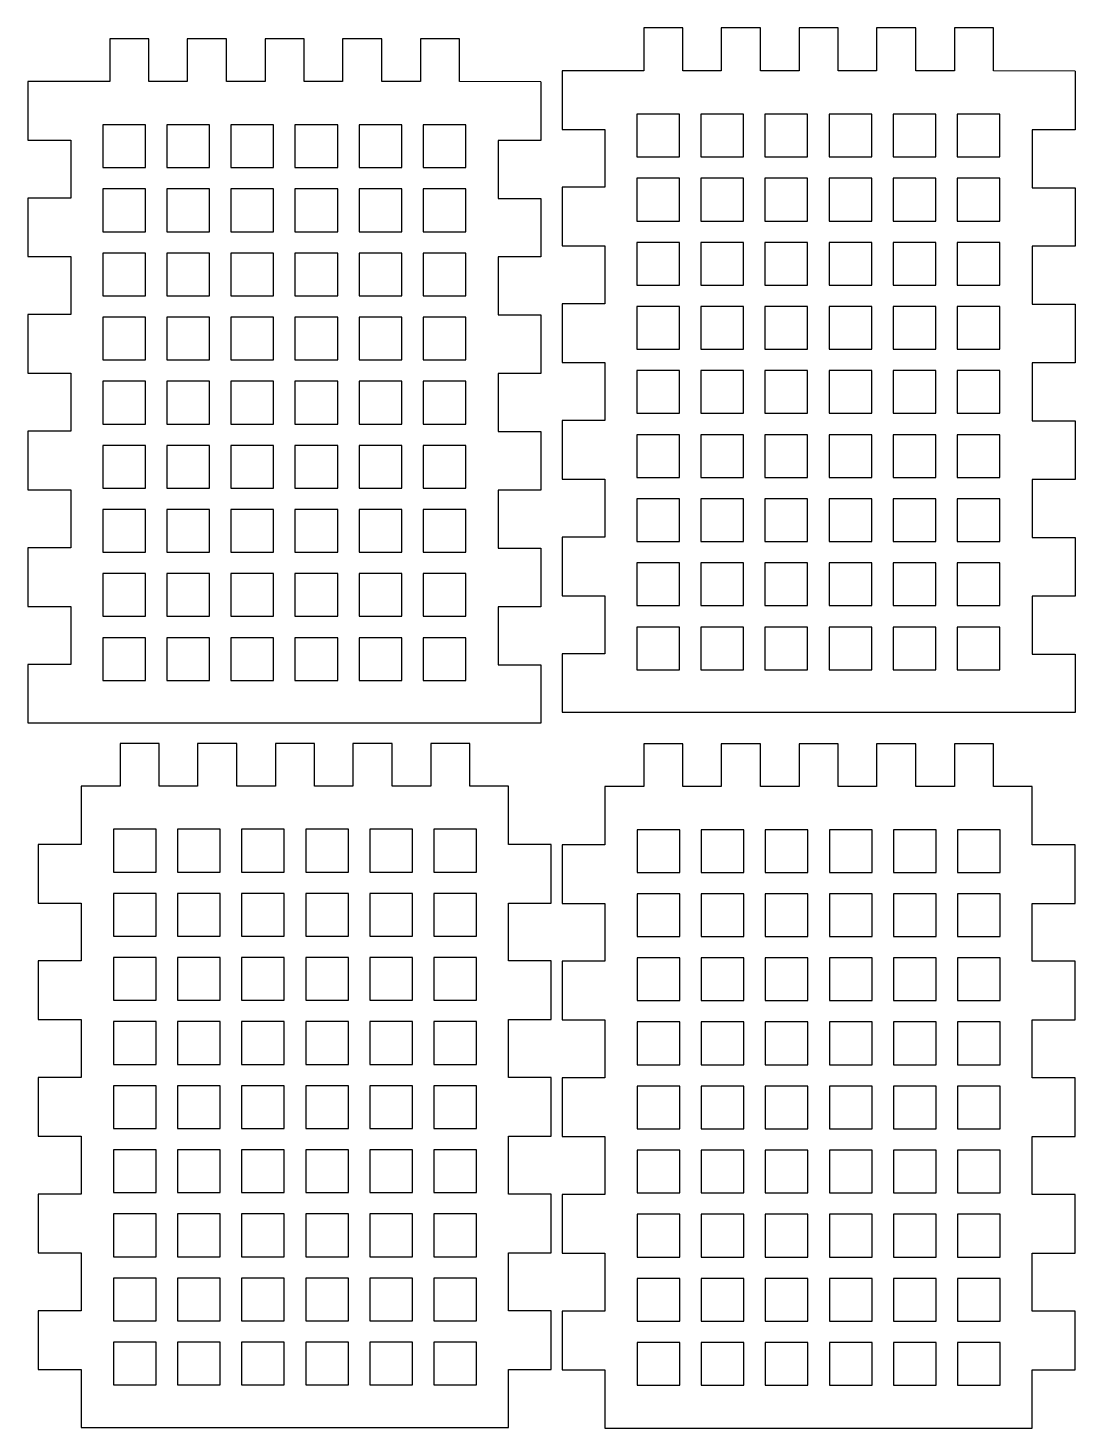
# Model space of a CAD drawing. Extents: x -454 to -135, y -116 to 302.
# Drawn here: x -454 to -298.4, y 93.6 to 301.6 of the extents above; entities that cross this region are included whole.
import ezdxf

# ---------------------------------------------------------------- set-up
doc = ezdxf.new("R2010")
doc.units = 0
doc.layers.add('LAYER_1', color=7, linetype='CONTINUOUS')

msp = doc.modelspace()

# ---------------------------------------------------------------- linework, layer by layer
at = {"layer": 'LAYER_1', "color": 5}
for points in [[(-362.5086, 301.6248), (-362.5086, 295.2748)], [(-356.692, 301.6248), (-362.5086, 301.6248)], [(-356.692, 295.2748), (-356.692, 301.6248)], [(-350.977, 301.6248), (-350.977, 295.2748)], [(-345.135, 301.6248), (-350.977, 301.6248)], [(-345.135, 295.2748), (-345.135, 301.6248)], [(-339.42, 301.6248), (-339.42, 295.2748)], [(-333.6034, 301.6248), (-339.42, 301.6248)], [(-333.6034, 295.2748), (-333.6034, 301.6248)], [(-327.8884, 301.6248), (-327.8884, 295.2748)], [(-322.0464, 301.6248), (-327.8884, 301.6248)], [(-322.0464, 295.2748), (-322.0464, 301.6248)], [(-316.3314, 301.6248), (-316.3314, 295.2748)], [(-310.5148, 301.6248), (-316.3314, 301.6248)], [(-310.5148, 295.2748), (-310.5148, 301.6248)], [(-441.8836, 300.0373), (-441.8836, 293.6873)], [(-436.067, 300.0373), (-441.8836, 300.0373)], [(-436.067, 293.6873), (-436.067, 300.0373)], [(-430.352, 300.0373), (-430.352, 293.6873)], [(-424.51, 300.0373), (-430.352, 300.0373)], [(-424.51, 293.6873), (-424.51, 300.0373)], [(-418.795, 300.0373), (-418.795, 293.6873)], [(-412.9784, 300.0373), (-418.795, 300.0373)], [(-412.9784, 293.6873), (-412.9784, 300.0373)], [(-407.2634, 300.0373), (-407.2634, 293.6873)], [(-401.4214, 300.0373), (-407.2634, 300.0373)], [(-401.4214, 293.6873), (-401.4214, 300.0373)], [(-395.7064, 300.0373), (-395.7064, 293.6873)], [(-389.8898, 300.0373), (-395.7064, 300.0373)], [(-389.8898, 293.6873), (-389.8898, 300.0373)], [(-441.8836, 293.6873), (-454.0248, 293.6873)], [(-454.0248, 293.6873), (-454.0248, 284.9751)], [(-430.352, 293.6873), (-436.067, 293.6873)], [(-418.795, 293.6873), (-424.51, 293.6873)], [(-407.2634, 293.6873), (-412.9784, 293.6873)], [(-395.7064, 293.6873), (-401.4214, 293.6873)], [(-377.774, 293.6365), (-389.8898, 293.6873)], [(-377.7742, 293.6363), (-377.7742, 284.9241)], [(-362.5086, 295.2748), (-374.6498, 295.2748)], [(-374.6498, 295.2748), (-374.6498, 286.5626)], [(-350.977, 295.2748), (-356.692, 295.2748)], [(-339.42, 295.2748), (-345.135, 295.2748)], [(-327.8884, 295.2748), (-333.6034, 295.2748)], [(-316.3314, 295.2748), (-322.0464, 295.2748)], [(-298.399, 295.224), (-310.5148, 295.2748)], [(-298.3992, 295.2238), (-298.3992, 286.5116)], [(-374.6498, 286.5626), (-368.2744, 286.5626)], [(-368.2744, 286.5626), (-368.2744, 277.952)], [(-304.7746, 286.5116), (-304.7746, 277.901)], [(-298.3992, 286.5116), (-304.7746, 286.5116)], [(-454.0248, 284.9751), (-447.6494, 284.9751)], [(-447.6494, 284.9751), (-447.6494, 276.3645)], [(-384.1496, 284.9241), (-384.1496, 276.3135)], [(-377.7742, 284.9241), (-384.1496, 284.9241)], [(-374.6498, 277.952), (-374.6498, 269.2398)], [(-368.2744, 277.952), (-374.6498, 277.952)], [(-304.7746, 277.901), (-298.3992, 277.901)], [(-298.3992, 277.901), (-298.3992, 269.1888)], [(-454.0248, 276.3645), (-454.0248, 267.6523)], [(-447.6494, 276.3645), (-454.0248, 276.3645)], [(-384.1496, 276.3135), (-377.7742, 276.3135)], [(-377.7742, 276.3135), (-377.7742, 267.6013)], [(-374.6498, 269.2398), (-368.2744, 269.2398)], [(-368.2744, 269.2398), (-368.2744, 260.6292)], [(-304.7746, 269.1888), (-304.7746, 260.5782)], [(-298.3992, 269.1888), (-304.7746, 269.1888)], [(-454.0248, 267.6523), (-447.6494, 267.6523)], [(-447.6494, 267.6523), (-447.6494, 259.0417)], [(-384.1496, 267.6013), (-384.1496, 258.9907)], [(-377.7742, 267.6013), (-384.1496, 267.6013)], [(-374.6498, 260.6292), (-374.6498, 251.917)], [(-368.2744, 260.6292), (-374.6498, 260.6292)], [(-304.7746, 260.5782), (-298.3992, 260.5782)], [(-298.3992, 260.5782), (-298.3992, 251.866)], [(-454.0248, 259.0417), (-454.0248, 250.3295)], [(-447.6494, 259.0417), (-454.0248, 259.0417)], [(-384.1496, 258.9907), (-377.7742, 258.9907)], [(-377.7742, 258.9907), (-377.7742, 250.2785)], [(-374.6498, 251.917), (-368.2744, 251.917)], [(-368.2744, 251.917), (-368.2744, 243.3064)], [(-304.7746, 251.866), (-304.7746, 243.2554)], [(-298.3992, 251.866), (-304.7746, 251.866)], [(-454.0248, 250.3295), (-447.6494, 250.3295)], [(-447.6494, 250.3295), (-447.6494, 241.7189)], [(-384.1496, 250.2785), (-384.1496, 241.6679)], [(-377.7742, 250.2785), (-384.1496, 250.2785)], [(-454.0248, 241.7189), (-454.0248, 233.0067)], [(-447.6494, 241.7189), (-454.0248, 241.7189)], [(-384.1496, 241.6679), (-377.7742, 241.6679)], [(-377.7742, 241.6679), (-377.7742, 232.9557)], [(-374.6498, 243.3064), (-374.6498, 234.5942)], [(-368.2744, 243.3064), (-374.6498, 243.3064)], [(-304.7746, 243.2554), (-298.3992, 243.2554)], [(-298.3992, 243.2554), (-298.3992, 234.5432)], [(-454.0248, 233.0067), (-447.6494, 233.0067)], [(-447.6494, 233.0067), (-447.6494, 224.3961)], [(-374.6498, 234.5942), (-368.2744, 234.5942)], [(-368.2744, 234.5942), (-368.2744, 225.9836)], [(-304.7746, 234.5432), (-304.7746, 225.9326)], [(-298.3992, 234.5432), (-304.7746, 234.5432)], [(-384.1496, 232.9557), (-384.1496, 224.3451)], [(-377.7742, 232.9557), (-384.1496, 232.9557)], [(-374.6498, 225.9836), (-374.6498, 217.2714)], [(-368.2744, 225.9836), (-374.6498, 225.9836)], [(-304.7746, 225.9326), (-298.3992, 225.9326)], [(-298.3992, 225.9326), (-298.3992, 217.2204)], [(-454.0248, 224.3961), (-454.0248, 215.6839)], [(-447.6494, 224.3961), (-454.0248, 224.3961)], [(-384.1496, 224.3451), (-377.7742, 224.3451)], [(-377.7742, 224.3451), (-377.7742, 215.6329)], [(-374.6498, 217.2714), (-368.2744, 217.2714)], [(-368.2744, 217.2714), (-368.2744, 208.6608)], [(-304.7746, 217.2204), (-304.7746, 208.6098)], [(-298.3992, 217.2204), (-304.7746, 217.2204)], [(-454.0248, 215.6839), (-447.6494, 215.6839)], [(-447.6494, 215.6839), (-447.6494, 207.0733)], [(-384.1496, 215.6329), (-384.1496, 207.0223)], [(-377.7742, 215.6329), (-384.1496, 215.6329)], [(-374.6498, 208.6608), (-374.6498, 199.974)], [(-368.2744, 208.6608), (-374.6498, 208.6608)], [(-304.7746, 208.6098), (-298.3992, 208.6098)], [(-298.3992, 208.6098), (-298.3992, 199.923)], [(-454.0248, 207.0733), (-454.0248, 198.3865)], [(-447.6494, 207.0733), (-454.0248, 207.0733)], [(-384.1496, 207.0223), (-377.7742, 207.0223)], [(-377.7742, 207.0223), (-377.7742, 198.3355)], [(-374.6498, 199.974), (-298.399, 199.974)], [(-454.0248, 198.3865), (-377.774, 198.3865)], [(-452.4883, 180.3273), (-452.4883, 171.6151), (-446.1129, 171.6151), (-446.1129, 163.0045), (-452.4883, 163.0045), (-452.4883, 154.2923), (-446.1129, 154.2923), (-446.1129, 145.6817), (-452.4883, 145.6817), (-452.4883, 136.9695), (-446.1129, 136.9695), (-446.1129, 128.3589), (-452.4883, 128.3589), (-452.4883, 119.6467), (-446.1129, 119.6467), (-446.1129, 111.0361), (-452.4883, 111.0361), (-452.4883, 102.3239), (-446.1129, 102.3239), (-446.1129, 93.6625), (-382.5875, 93.6625), (-382.5875, 102.3239), (-376.2375, 102.3239), (-376.2375, 111.0361), (-382.5875, 111.0361), (-382.5875, 119.6467), (-376.2375, 119.6467), (-376.2375, 128.3589), (-382.5875, 128.3589), (-382.5875, 136.9695), (-376.2375, 136.9695), (-376.2375, 145.6817), (-382.5875, 145.6817), (-382.5875, 154.2923), (-376.2375, 154.2923), (-376.2375, 163.0045), (-382.5875, 163.0045), (-382.5875, 171.6151), (-376.2375, 171.6151), (-376.2375, 180.3273), (-382.5875, 180.3273), (-382.5875, 188.9633), (-388.3533, 188.9633), (-388.3533, 195.3133), (-394.1699, 195.3133), (-394.1699, 188.9633), (-399.8849, 188.9633), (-399.8849, 195.3133), (-405.7269, 195.3133), (-405.7269, 188.9633), (-411.4419, 188.9633), (-411.4419, 195.3133), (-417.2585, 195.3133), (-417.2585, 188.9633), (-422.9735, 188.9633), (-422.9735, 195.3133), (-428.8155, 195.3133), (-428.8155, 188.9633), (-434.5305, 188.9633), (-434.5305, 195.3133), (-440.3471, 195.3133), (-440.3471, 188.9633), (-446.1129, 188.9633), (-446.1129, 180.3273), (-452.4883, 180.3273)], [(-374.65, 180.2765), (-374.65, 171.5643), (-368.2746, 171.5643), (-368.2746, 162.9537), (-374.65, 162.9537), (-374.65, 154.2415), (-368.2746, 154.2415), (-368.2746, 145.6309), (-374.65, 145.6309), (-374.65, 136.9187), (-368.2746, 136.9187), (-368.2746, 128.3081), (-374.65, 128.3081), (-374.65, 119.5959), (-368.2746, 119.5959), (-368.2746, 110.9853), (-374.65, 110.9853), (-374.65, 102.2731), (-368.2746, 102.2731), (-368.2746, 93.6117), (-304.7492, 93.6117), (-304.7492, 102.2731), (-298.3992, 102.2731), (-298.3992, 110.9853), (-304.7492, 110.9853), (-304.7492, 119.5959), (-298.3992, 119.5959), (-298.3992, 128.3081), (-304.7492, 128.3081), (-304.7492, 136.9187), (-298.3992, 136.9187), (-298.3992, 145.6309), (-304.7492, 145.6309), (-304.7492, 154.2415), (-298.3992, 154.2415), (-298.3992, 162.9537), (-304.7492, 162.9537), (-304.7492, 171.5643), (-298.3992, 171.5643), (-298.3992, 180.2765), (-304.7492, 180.2765), (-304.7492, 188.9125), (-310.515, 188.9125), (-310.515, 195.2625), (-316.3316, 195.2625), (-316.3316, 188.9125), (-322.0466, 188.9125), (-322.0466, 195.2625), (-327.8886, 195.2625), (-327.8886, 188.9125), (-333.6036, 188.9125), (-333.6036, 195.2625), (-339.4202, 195.2625), (-339.4202, 188.9125), (-345.1352, 188.9125), (-345.1352, 195.2625), (-350.9772, 195.2625), (-350.9772, 188.9125), (-356.6922, 188.9125), (-356.6922, 195.2625), (-362.5088, 195.2625), (-362.5088, 188.9125), (-368.2746, 188.9125), (-368.2746, 180.2765), (-374.65, 180.2765)]]:
    msp.add_lwpolyline(points, dxfattribs=at)
at = {"layer": 'LAYER_1', "color": 250}
for points in [[(-442.9125, 280.8855), (-436.5625, 280.8855), (-436.5625, 287.2355), (-442.9125, 287.2355), (-442.9125, 280.8855)], [(-433.3875, 280.8855), (-427.0375, 280.8855), (-427.0375, 287.2355), (-433.3875, 287.2355), (-433.3875, 280.8855)], [(-423.8625, 280.8855), (-417.5125, 280.8855), (-417.5125, 287.2355), (-423.8625, 287.2355), (-423.8625, 280.8855)], [(-414.3375, 280.8855), (-407.9875, 280.8855), (-407.9875, 287.2355), (-414.3375, 287.2355), (-414.3375, 280.8855)], [(-404.8125, 280.8855), (-398.4625, 280.8855), (-398.4625, 287.2355), (-404.8125, 287.2355), (-404.8125, 280.8855)], [(-395.2875, 280.8855), (-388.9375, 280.8855), (-388.9375, 287.2355), (-395.2875, 287.2355), (-395.2875, 280.8855)], [(-363.5375, 282.473), (-357.1875, 282.473), (-357.1875, 288.823), (-363.5375, 288.823), (-363.5375, 282.473)], [(-354.0125, 282.473), (-347.6625, 282.473), (-347.6625, 288.823), (-354.0125, 288.823), (-354.0125, 282.473)], [(-344.4875, 282.473), (-338.1375, 282.473), (-338.1375, 288.823), (-344.4875, 288.823), (-344.4875, 282.473)], [(-334.9625, 282.473), (-328.6125, 282.473), (-328.6125, 288.823), (-334.9625, 288.823), (-334.9625, 282.473)], [(-325.4375, 282.473), (-319.0875, 282.473), (-319.0875, 288.823), (-325.4375, 288.823), (-325.4375, 282.473)], [(-315.9125, 282.473), (-309.5625, 282.473), (-309.5625, 288.823), (-315.9125, 288.823), (-315.9125, 282.473)], [(-363.5375, 272.948), (-357.1875, 272.948), (-357.1875, 279.298), (-363.5375, 279.298), (-363.5375, 272.948)], [(-354.0125, 272.948), (-347.6625, 272.948), (-347.6625, 279.298), (-354.0125, 279.298), (-354.0125, 272.948)], [(-344.4875, 272.948), (-338.1375, 272.948), (-338.1375, 279.298), (-344.4875, 279.298), (-344.4875, 272.948)], [(-334.9625, 272.948), (-328.6125, 272.948), (-328.6125, 279.298), (-334.9625, 279.298), (-334.9625, 272.948)], [(-325.4375, 272.948), (-319.0875, 272.948), (-319.0875, 279.298), (-325.4375, 279.298), (-325.4375, 272.948)], [(-315.9125, 272.948), (-309.5625, 272.948), (-309.5625, 279.298), (-315.9125, 279.298), (-315.9125, 272.948)], [(-442.9125, 271.3605), (-436.5625, 271.3605), (-436.5625, 277.7105), (-442.9125, 277.7105), (-442.9125, 271.3605)], [(-433.3875, 271.3605), (-427.0375, 271.3605), (-427.0375, 277.7105), (-433.3875, 277.7105), (-433.3875, 271.3605)], [(-423.8625, 271.3605), (-417.5125, 271.3605), (-417.5125, 277.7105), (-423.8625, 277.7105), (-423.8625, 271.3605)], [(-414.3375, 271.3605), (-407.9875, 271.3605), (-407.9875, 277.7105), (-414.3375, 277.7105), (-414.3375, 271.3605)], [(-404.8125, 271.3605), (-398.4625, 271.3605), (-398.4625, 277.7105), (-404.8125, 277.7105), (-404.8125, 271.3605)], [(-395.2875, 271.3605), (-388.9375, 271.3605), (-388.9375, 277.7105), (-395.2875, 277.7105), (-395.2875, 271.3605)], [(-363.5375, 263.423), (-357.1875, 263.423), (-357.1875, 269.773), (-363.5375, 269.773), (-363.5375, 263.423)], [(-354.0125, 263.423), (-347.6625, 263.423), (-347.6625, 269.773), (-354.0125, 269.773), (-354.0125, 263.423)], [(-344.4875, 263.423), (-338.1375, 263.423), (-338.1375, 269.773), (-344.4875, 269.773), (-344.4875, 263.423)], [(-334.9625, 263.423), (-328.6125, 263.423), (-328.6125, 269.773), (-334.9625, 269.773), (-334.9625, 263.423)], [(-325.4375, 263.423), (-319.0875, 263.423), (-319.0875, 269.773), (-325.4375, 269.773), (-325.4375, 263.423)], [(-315.9125, 263.423), (-309.5625, 263.423), (-309.5625, 269.773), (-315.9125, 269.773), (-315.9125, 263.423)], [(-442.9125, 261.8355), (-436.5625, 261.8355), (-436.5625, 268.1855), (-442.9125, 268.1855), (-442.9125, 261.8355)], [(-433.3875, 261.8355), (-427.0375, 261.8355), (-427.0375, 268.1855), (-433.3875, 268.1855), (-433.3875, 261.8355)], [(-423.8625, 261.8355), (-417.5125, 261.8355), (-417.5125, 268.1855), (-423.8625, 268.1855), (-423.8625, 261.8355)], [(-414.3375, 261.8355), (-407.9875, 261.8355), (-407.9875, 268.1855), (-414.3375, 268.1855), (-414.3375, 261.8355)], [(-404.8125, 261.8355), (-398.4625, 261.8355), (-398.4625, 268.1855), (-404.8125, 268.1855), (-404.8125, 261.8355)], [(-395.2875, 261.8355), (-388.9375, 261.8355), (-388.9375, 268.1855), (-395.2875, 268.1855), (-395.2875, 261.8355)], [(-363.5375, 253.898), (-357.1875, 253.898), (-357.1875, 260.248), (-363.5375, 260.248), (-363.5375, 253.898)], [(-354.0125, 253.898), (-347.6625, 253.898), (-347.6625, 260.248), (-354.0125, 260.248), (-354.0125, 253.898)], [(-344.4875, 253.898), (-338.1375, 253.898), (-338.1375, 260.248), (-344.4875, 260.248), (-344.4875, 253.898)], [(-334.9625, 253.898), (-328.6125, 253.898), (-328.6125, 260.248), (-334.9625, 260.248), (-334.9625, 253.898)], [(-325.4375, 253.898), (-319.0875, 253.898), (-319.0875, 260.248), (-325.4375, 260.248), (-325.4375, 253.898)], [(-315.9125, 253.898), (-309.5625, 253.898), (-309.5625, 260.248), (-315.9125, 260.248), (-315.9125, 253.898)], [(-442.9125, 252.3105), (-436.5625, 252.3105), (-436.5625, 258.6605), (-442.9125, 258.6605), (-442.9125, 252.3105)], [(-433.3875, 252.3105), (-427.0375, 252.3105), (-427.0375, 258.6605), (-433.3875, 258.6605), (-433.3875, 252.3105)], [(-423.8625, 252.3105), (-417.5125, 252.3105), (-417.5125, 258.6605), (-423.8625, 258.6605), (-423.8625, 252.3105)], [(-414.3375, 252.3105), (-407.9875, 252.3105), (-407.9875, 258.6605), (-414.3375, 258.6605), (-414.3375, 252.3105)], [(-404.8125, 252.3105), (-398.4625, 252.3105), (-398.4625, 258.6605), (-404.8125, 258.6605), (-404.8125, 252.3105)], [(-395.2875, 252.3105), (-388.9375, 252.3105), (-388.9375, 258.6605), (-395.2875, 258.6605), (-395.2875, 252.3105)], [(-363.5375, 244.373), (-357.1875, 244.373), (-357.1875, 250.723), (-363.5375, 250.723), (-363.5375, 244.373)], [(-354.0125, 244.373), (-347.6625, 244.373), (-347.6625, 250.723), (-354.0125, 250.723), (-354.0125, 244.373)], [(-344.4875, 244.373), (-338.1375, 244.373), (-338.1375, 250.723), (-344.4875, 250.723), (-344.4875, 244.373)], [(-334.9625, 244.373), (-328.6125, 244.373), (-328.6125, 250.723), (-334.9625, 250.723), (-334.9625, 244.373)], [(-325.4375, 244.373), (-319.0875, 244.373), (-319.0875, 250.723), (-325.4375, 250.723), (-325.4375, 244.373)], [(-315.9125, 244.373), (-309.5625, 244.373), (-309.5625, 250.723), (-315.9125, 250.723), (-315.9125, 244.373)], [(-442.9125, 242.7855), (-436.5625, 242.7855), (-436.5625, 249.1355), (-442.9125, 249.1355), (-442.9125, 242.7855)], [(-433.3875, 242.7855), (-427.0375, 242.7855), (-427.0375, 249.1355), (-433.3875, 249.1355), (-433.3875, 242.7855)], [(-423.8625, 242.7855), (-417.5125, 242.7855), (-417.5125, 249.1355), (-423.8625, 249.1355), (-423.8625, 242.7855)], [(-414.3375, 242.7855), (-407.9875, 242.7855), (-407.9875, 249.1355), (-414.3375, 249.1355), (-414.3375, 242.7855)], [(-404.8125, 242.7855), (-398.4625, 242.7855), (-398.4625, 249.1355), (-404.8125, 249.1355), (-404.8125, 242.7855)], [(-395.2875, 242.7855), (-388.9375, 242.7855), (-388.9375, 249.1355), (-395.2875, 249.1355), (-395.2875, 242.7855)], [(-442.9125, 233.2605), (-436.5625, 233.2605), (-436.5625, 239.6105), (-442.9125, 239.6105), (-442.9125, 233.2605)], [(-433.3875, 233.2605), (-427.0375, 233.2605), (-427.0375, 239.6105), (-433.3875, 239.6105), (-433.3875, 233.2605)], [(-423.8625, 233.2605), (-417.5125, 233.2605), (-417.5125, 239.6105), (-423.8625, 239.6105), (-423.8625, 233.2605)], [(-414.3375, 233.2605), (-407.9875, 233.2605), (-407.9875, 239.6105), (-414.3375, 239.6105), (-414.3375, 233.2605)], [(-404.8125, 233.2605), (-398.4625, 233.2605), (-398.4625, 239.6105), (-404.8125, 239.6105), (-404.8125, 233.2605)], [(-395.2875, 233.2605), (-388.9375, 233.2605), (-388.9375, 239.6105), (-395.2875, 239.6105), (-395.2875, 233.2605)], [(-363.5375, 234.848), (-357.1875, 234.848), (-357.1875, 241.198), (-363.5375, 241.198), (-363.5375, 234.848)], [(-354.0125, 234.848), (-347.6625, 234.848), (-347.6625, 241.198), (-354.0125, 241.198), (-354.0125, 234.848)], [(-344.4875, 234.848), (-338.1375, 234.848), (-338.1375, 241.198), (-344.4875, 241.198), (-344.4875, 234.848)], [(-334.9625, 234.848), (-328.6125, 234.848), (-328.6125, 241.198), (-334.9625, 241.198), (-334.9625, 234.848)], [(-325.4375, 234.848), (-319.0875, 234.848), (-319.0875, 241.198), (-325.4375, 241.198), (-325.4375, 234.848)], [(-315.9125, 234.848), (-309.5625, 234.848), (-309.5625, 241.198), (-315.9125, 241.198), (-315.9125, 234.848)], [(-363.5375, 225.323), (-357.1875, 225.323), (-357.1875, 231.673), (-363.5375, 231.673), (-363.5375, 225.323)], [(-354.0125, 225.323), (-347.6625, 225.323), (-347.6625, 231.673), (-354.0125, 231.673), (-354.0125, 225.323)], [(-344.4875, 225.323), (-338.1375, 225.323), (-338.1375, 231.673), (-344.4875, 231.673), (-344.4875, 225.323)], [(-334.9625, 225.323), (-328.6125, 225.323), (-328.6125, 231.673), (-334.9625, 231.673), (-334.9625, 225.323)], [(-325.4375, 225.323), (-319.0875, 225.323), (-319.0875, 231.673), (-325.4375, 231.673), (-325.4375, 225.323)], [(-315.9125, 225.323), (-309.5625, 225.323), (-309.5625, 231.673), (-315.9125, 231.673), (-315.9125, 225.323)], [(-442.9125, 223.7355), (-436.5625, 223.7355), (-436.5625, 230.0855), (-442.9125, 230.0855), (-442.9125, 223.7355)], [(-433.3875, 223.7355), (-427.0375, 223.7355), (-427.0375, 230.0855), (-433.3875, 230.0855), (-433.3875, 223.7355)], [(-423.8625, 223.7355), (-417.5125, 223.7355), (-417.5125, 230.0855), (-423.8625, 230.0855), (-423.8625, 223.7355)], [(-414.3375, 223.7355), (-407.9875, 223.7355), (-407.9875, 230.0855), (-414.3375, 230.0855), (-414.3375, 223.7355)], [(-404.8125, 223.7355), (-398.4625, 223.7355), (-398.4625, 230.0855), (-404.8125, 230.0855), (-404.8125, 223.7355)], [(-395.2875, 223.7355), (-388.9375, 223.7355), (-388.9375, 230.0855), (-395.2875, 230.0855), (-395.2875, 223.7355)], [(-442.9125, 214.2105), (-436.5625, 214.2105), (-436.5625, 220.5605), (-442.9125, 220.5605), (-442.9125, 214.2105)], [(-433.3875, 214.2105), (-427.0375, 214.2105), (-427.0375, 220.5605), (-433.3875, 220.5605), (-433.3875, 214.2105)], [(-423.8625, 214.2105), (-417.5125, 214.2105), (-417.5125, 220.5605), (-423.8625, 220.5605), (-423.8625, 214.2105)], [(-414.3375, 214.2105), (-407.9875, 214.2105), (-407.9875, 220.5605), (-414.3375, 220.5605), (-414.3375, 214.2105)], [(-404.8125, 214.2105), (-398.4625, 214.2105), (-398.4625, 220.5605), (-404.8125, 220.5605), (-404.8125, 214.2105)], [(-395.2875, 214.2105), (-388.9375, 214.2105), (-388.9375, 220.5605), (-395.2875, 220.5605), (-395.2875, 214.2105)], [(-363.5375, 215.798), (-357.1875, 215.798), (-357.1875, 222.148), (-363.5375, 222.148), (-363.5375, 215.798)], [(-354.0125, 215.798), (-347.6625, 215.798), (-347.6625, 222.148), (-354.0125, 222.148), (-354.0125, 215.798)], [(-344.4875, 215.798), (-338.1375, 215.798), (-338.1375, 222.148), (-344.4875, 222.148), (-344.4875, 215.798)], [(-334.9625, 215.798), (-328.6125, 215.798), (-328.6125, 222.148), (-334.9625, 222.148), (-334.9625, 215.798)], [(-325.4375, 215.798), (-319.0875, 215.798), (-319.0875, 222.148), (-325.4375, 222.148), (-325.4375, 215.798)], [(-315.9125, 215.798), (-309.5625, 215.798), (-309.5625, 222.148), (-315.9125, 222.148), (-315.9125, 215.798)], [(-363.5375, 206.273), (-357.1875, 206.273), (-357.1875, 212.623), (-363.5375, 212.623), (-363.5375, 206.273)], [(-354.0125, 206.273), (-347.6625, 206.273), (-347.6625, 212.623), (-354.0125, 212.623), (-354.0125, 206.273)], [(-344.4875, 206.273), (-338.1375, 206.273), (-338.1375, 212.623), (-344.4875, 212.623), (-344.4875, 206.273)], [(-334.9625, 206.273), (-328.6125, 206.273), (-328.6125, 212.623), (-334.9625, 212.623), (-334.9625, 206.273)], [(-325.4375, 206.273), (-319.0875, 206.273), (-319.0875, 212.623), (-325.4375, 212.623), (-325.4375, 206.273)], [(-315.9125, 206.273), (-309.5625, 206.273), (-309.5625, 212.623), (-315.9125, 212.623), (-315.9125, 206.273)], [(-442.9125, 204.6855), (-436.5625, 204.6855), (-436.5625, 211.0355), (-442.9125, 211.0355), (-442.9125, 204.6855)], [(-433.3875, 204.6855), (-427.0375, 204.6855), (-427.0375, 211.0355), (-433.3875, 211.0355), (-433.3875, 204.6855)], [(-423.8625, 204.6855), (-417.5125, 204.6855), (-417.5125, 211.0355), (-423.8625, 211.0355), (-423.8625, 204.6855)], [(-414.3375, 204.6855), (-407.9875, 204.6855), (-407.9875, 211.0355), (-414.3375, 211.0355), (-414.3375, 204.6855)], [(-404.8125, 204.6855), (-398.4625, 204.6855), (-398.4625, 211.0355), (-404.8125, 211.0355), (-404.8125, 204.6855)], [(-395.2875, 204.6855), (-388.9375, 204.6855), (-388.9375, 211.0355), (-395.2875, 211.0355), (-395.2875, 204.6855)], [(-441.325, 176.2125), (-434.975, 176.2125), (-434.975, 182.5625), (-441.325, 182.5625), (-441.325, 176.2125)], [(-431.8, 176.2125), (-425.45, 176.2125), (-425.45, 182.5625), (-431.8, 182.5625), (-431.8, 176.2125)], [(-422.275, 176.2125), (-415.925, 176.2125), (-415.925, 182.5625), (-422.275, 182.5625), (-422.275, 176.2125)], [(-412.75, 176.2125), (-406.4, 176.2125), (-406.4, 182.5625), (-412.75, 182.5625), (-412.75, 176.2125)], [(-403.225, 176.2125), (-396.875, 176.2125), (-396.875, 182.5625), (-403.225, 182.5625), (-403.225, 176.2125)], [(-393.7, 176.2125), (-387.35, 176.2125), (-387.35, 182.5625), (-393.7, 182.5625), (-393.7, 176.2125)], [(-363.4867, 176.1617), (-357.1367, 176.1617), (-357.1367, 182.5117), (-363.4867, 182.5117), (-363.4867, 176.1617)], [(-353.9617, 176.1617), (-347.6117, 176.1617), (-347.6117, 182.5117), (-353.9617, 182.5117), (-353.9617, 176.1617)], [(-344.4367, 176.1617), (-338.0867, 176.1617), (-338.0867, 182.5117), (-344.4367, 182.5117), (-344.4367, 176.1617)], [(-334.9117, 176.1617), (-328.5617, 176.1617), (-328.5617, 182.5117), (-334.9117, 182.5117), (-334.9117, 176.1617)], [(-325.3867, 176.1617), (-319.0367, 176.1617), (-319.0367, 182.5117), (-325.3867, 182.5117), (-325.3867, 176.1617)], [(-315.8617, 176.1617), (-309.5117, 176.1617), (-309.5117, 182.5117), (-315.8617, 182.5117), (-315.8617, 176.1617)], [(-441.325, 166.6875), (-434.975, 166.6875), (-434.975, 173.0375), (-441.325, 173.0375), (-441.325, 166.6875)], [(-431.8, 166.6875), (-425.45, 166.6875), (-425.45, 173.0375), (-431.8, 173.0375), (-431.8, 166.6875)], [(-422.275, 166.6875), (-415.925, 166.6875), (-415.925, 173.0375), (-422.275, 173.0375), (-422.275, 166.6875)], [(-412.75, 166.6875), (-406.4, 166.6875), (-406.4, 173.0375), (-412.75, 173.0375), (-412.75, 166.6875)], [(-403.225, 166.6875), (-396.875, 166.6875), (-396.875, 173.0375), (-403.225, 173.0375), (-403.225, 166.6875)], [(-393.7, 166.6875), (-387.35, 166.6875), (-387.35, 173.0375), (-393.7, 173.0375), (-393.7, 166.6875)], [(-363.4867, 166.6367), (-357.1367, 166.6367), (-357.1367, 172.9867), (-363.4867, 172.9867), (-363.4867, 166.6367)], [(-353.9617, 166.6367), (-347.6117, 166.6367), (-347.6117, 172.9867), (-353.9617, 172.9867), (-353.9617, 166.6367)], [(-344.4367, 166.6367), (-338.0867, 166.6367), (-338.0867, 172.9867), (-344.4367, 172.9867), (-344.4367, 166.6367)], [(-334.9117, 166.6367), (-328.5617, 166.6367), (-328.5617, 172.9867), (-334.9117, 172.9867), (-334.9117, 166.6367)], [(-325.3867, 166.6367), (-319.0367, 166.6367), (-319.0367, 172.9867), (-325.3867, 172.9867), (-325.3867, 166.6367)], [(-315.8617, 166.6367), (-309.5117, 166.6367), (-309.5117, 172.9867), (-315.8617, 172.9867), (-315.8617, 166.6367)], [(-441.325, 157.1625), (-434.975, 157.1625), (-434.975, 163.5125), (-441.325, 163.5125), (-441.325, 157.1625)], [(-431.8, 157.1625), (-425.45, 157.1625), (-425.45, 163.5125), (-431.8, 163.5125), (-431.8, 157.1625)], [(-422.275, 157.1625), (-415.925, 157.1625), (-415.925, 163.5125), (-422.275, 163.5125), (-422.275, 157.1625)], [(-412.75, 157.1625), (-406.4, 157.1625), (-406.4, 163.5125), (-412.75, 163.5125), (-412.75, 157.1625)], [(-403.225, 157.1625), (-396.875, 157.1625), (-396.875, 163.5125), (-403.225, 163.5125), (-403.225, 157.1625)], [(-393.7, 157.1625), (-387.35, 157.1625), (-387.35, 163.5125), (-393.7, 163.5125), (-393.7, 157.1625)], [(-363.4867, 157.1117), (-357.1367, 157.1117), (-357.1367, 163.4617), (-363.4867, 163.4617), (-363.4867, 157.1117)], [(-353.9617, 157.1117), (-347.6117, 157.1117), (-347.6117, 163.4617), (-353.9617, 163.4617), (-353.9617, 157.1117)], [(-344.4367, 157.1117), (-338.0867, 157.1117), (-338.0867, 163.4617), (-344.4367, 163.4617), (-344.4367, 157.1117)], [(-334.9117, 157.1117), (-328.5617, 157.1117), (-328.5617, 163.4617), (-334.9117, 163.4617), (-334.9117, 157.1117)], [(-325.3867, 157.1117), (-319.0367, 157.1117), (-319.0367, 163.4617), (-325.3867, 163.4617), (-325.3867, 157.1117)], [(-315.8617, 157.1117), (-309.5117, 157.1117), (-309.5117, 163.4617), (-315.8617, 163.4617), (-315.8617, 157.1117)], [(-441.325, 147.6375), (-434.975, 147.6375), (-434.975, 153.9875), (-441.325, 153.9875), (-441.325, 147.6375)], [(-431.8, 147.6375), (-425.45, 147.6375), (-425.45, 153.9875), (-431.8, 153.9875), (-431.8, 147.6375)], [(-422.275, 147.6375), (-415.925, 147.6375), (-415.925, 153.9875), (-422.275, 153.9875), (-422.275, 147.6375)], [(-412.75, 147.6375), (-406.4, 147.6375), (-406.4, 153.9875), (-412.75, 153.9875), (-412.75, 147.6375)], [(-403.225, 147.6375), (-396.875, 147.6375), (-396.875, 153.9875), (-403.225, 153.9875), (-403.225, 147.6375)], [(-393.7, 147.6375), (-387.35, 147.6375), (-387.35, 153.9875), (-393.7, 153.9875), (-393.7, 147.6375)], [(-363.4867, 147.5867), (-357.1367, 147.5867), (-357.1367, 153.9367), (-363.4867, 153.9367), (-363.4867, 147.5867)], [(-353.9617, 147.5867), (-347.6117, 147.5867), (-347.6117, 153.9367), (-353.9617, 153.9367), (-353.9617, 147.5867)], [(-344.4367, 147.5867), (-338.0867, 147.5867), (-338.0867, 153.9367), (-344.4367, 153.9367), (-344.4367, 147.5867)], [(-334.9117, 147.5867), (-328.5617, 147.5867), (-328.5617, 153.9367), (-334.9117, 153.9367), (-334.9117, 147.5867)], [(-325.3867, 147.5867), (-319.0367, 147.5867), (-319.0367, 153.9367), (-325.3867, 153.9367), (-325.3867, 147.5867)], [(-315.8617, 147.5867), (-309.5117, 147.5867), (-309.5117, 153.9367), (-315.8617, 153.9367), (-315.8617, 147.5867)], [(-441.325, 138.1125), (-434.975, 138.1125), (-434.975, 144.4625), (-441.325, 144.4625), (-441.325, 138.1125)], [(-431.8, 138.1125), (-425.45, 138.1125), (-425.45, 144.4625), (-431.8, 144.4625), (-431.8, 138.1125)], [(-422.275, 138.1125), (-415.925, 138.1125), (-415.925, 144.4625), (-422.275, 144.4625), (-422.275, 138.1125)], [(-412.75, 138.1125), (-406.4, 138.1125), (-406.4, 144.4625), (-412.75, 144.4625), (-412.75, 138.1125)], [(-403.225, 138.1125), (-396.875, 138.1125), (-396.875, 144.4625), (-403.225, 144.4625), (-403.225, 138.1125)], [(-393.7, 138.1125), (-387.35, 138.1125), (-387.35, 144.4625), (-393.7, 144.4625), (-393.7, 138.1125)], [(-363.4867, 138.0617), (-357.1367, 138.0617), (-357.1367, 144.4117), (-363.4867, 144.4117), (-363.4867, 138.0617)], [(-353.9617, 138.0617), (-347.6117, 138.0617), (-347.6117, 144.4117), (-353.9617, 144.4117), (-353.9617, 138.0617)], [(-344.4367, 138.0617), (-338.0867, 138.0617), (-338.0867, 144.4117), (-344.4367, 144.4117), (-344.4367, 138.0617)], [(-334.9117, 138.0617), (-328.5617, 138.0617), (-328.5617, 144.4117), (-334.9117, 144.4117), (-334.9117, 138.0617)], [(-325.3867, 138.0617), (-319.0367, 138.0617), (-319.0367, 144.4117), (-325.3867, 144.4117), (-325.3867, 138.0617)], [(-315.8617, 138.0617), (-309.5117, 138.0617), (-309.5117, 144.4117), (-315.8617, 144.4117), (-315.8617, 138.0617)], [(-441.325, 128.5875), (-434.975, 128.5875), (-434.975, 134.9375), (-441.325, 134.9375), (-441.325, 128.5875)], [(-431.8, 128.5875), (-425.45, 128.5875), (-425.45, 134.9375), (-431.8, 134.9375), (-431.8, 128.5875)], [(-422.275, 128.5875), (-415.925, 128.5875), (-415.925, 134.9375), (-422.275, 134.9375), (-422.275, 128.5875)], [(-412.75, 128.5875), (-406.4, 128.5875), (-406.4, 134.9375), (-412.75, 134.9375), (-412.75, 128.5875)], [(-403.225, 128.5875), (-396.875, 128.5875), (-396.875, 134.9375), (-403.225, 134.9375), (-403.225, 128.5875)], [(-393.7, 128.5875), (-387.35, 128.5875), (-387.35, 134.9375), (-393.7, 134.9375), (-393.7, 128.5875)], [(-363.4867, 128.5367), (-357.1367, 128.5367), (-357.1367, 134.8867), (-363.4867, 134.8867), (-363.4867, 128.5367)], [(-353.9617, 128.5367), (-347.6117, 128.5367), (-347.6117, 134.8867), (-353.9617, 134.8867), (-353.9617, 128.5367)], [(-344.4367, 128.5367), (-338.0867, 128.5367), (-338.0867, 134.8867), (-344.4367, 134.8867), (-344.4367, 128.5367)], [(-334.9117, 128.5367), (-328.5617, 128.5367), (-328.5617, 134.8867), (-334.9117, 134.8867), (-334.9117, 128.5367)], [(-325.3867, 128.5367), (-319.0367, 128.5367), (-319.0367, 134.8867), (-325.3867, 134.8867), (-325.3867, 128.5367)], [(-315.8617, 128.5367), (-309.5117, 128.5367), (-309.5117, 134.8867), (-315.8617, 134.8867), (-315.8617, 128.5367)], [(-441.325, 119.0625), (-434.975, 119.0625), (-434.975, 125.4125), (-441.325, 125.4125), (-441.325, 119.0625)], [(-431.8, 119.0625), (-425.45, 119.0625), (-425.45, 125.4125), (-431.8, 125.4125), (-431.8, 119.0625)], [(-422.275, 119.0625), (-415.925, 119.0625), (-415.925, 125.4125), (-422.275, 125.4125), (-422.275, 119.0625)], [(-412.75, 119.0625), (-406.4, 119.0625), (-406.4, 125.4125), (-412.75, 125.4125), (-412.75, 119.0625)], [(-403.225, 119.0625), (-396.875, 119.0625), (-396.875, 125.4125), (-403.225, 125.4125), (-403.225, 119.0625)], [(-393.7, 119.0625), (-387.35, 119.0625), (-387.35, 125.4125), (-393.7, 125.4125), (-393.7, 119.0625)], [(-363.4867, 119.0117), (-357.1367, 119.0117), (-357.1367, 125.3617), (-363.4867, 125.3617), (-363.4867, 119.0117)], [(-353.9617, 119.0117), (-347.6117, 119.0117), (-347.6117, 125.3617), (-353.9617, 125.3617), (-353.9617, 119.0117)], [(-344.4367, 119.0117), (-338.0867, 119.0117), (-338.0867, 125.3617), (-344.4367, 125.3617), (-344.4367, 119.0117)], [(-334.9117, 119.0117), (-328.5617, 119.0117), (-328.5617, 125.3617), (-334.9117, 125.3617), (-334.9117, 119.0117)], [(-325.3867, 119.0117), (-319.0367, 119.0117), (-319.0367, 125.3617), (-325.3867, 125.3617), (-325.3867, 119.0117)], [(-315.8617, 119.0117), (-309.5117, 119.0117), (-309.5117, 125.3617), (-315.8617, 125.3617), (-315.8617, 119.0117)], [(-441.325, 109.5375), (-434.975, 109.5375), (-434.975, 115.8875), (-441.325, 115.8875), (-441.325, 109.5375)], [(-431.8, 109.5375), (-425.45, 109.5375), (-425.45, 115.8875), (-431.8, 115.8875), (-431.8, 109.5375)], [(-422.275, 109.5375), (-415.925, 109.5375), (-415.925, 115.8875), (-422.275, 115.8875), (-422.275, 109.5375)], [(-412.75, 109.5375), (-406.4, 109.5375), (-406.4, 115.8875), (-412.75, 115.8875), (-412.75, 109.5375)], [(-403.225, 109.5375), (-396.875, 109.5375), (-396.875, 115.8875), (-403.225, 115.8875), (-403.225, 109.5375)], [(-393.7, 109.5375), (-387.35, 109.5375), (-387.35, 115.8875), (-393.7, 115.8875), (-393.7, 109.5375)], [(-363.4867, 109.4867), (-357.1367, 109.4867), (-357.1367, 115.8367), (-363.4867, 115.8367), (-363.4867, 109.4867)], [(-353.9617, 109.4867), (-347.6117, 109.4867), (-347.6117, 115.8367), (-353.9617, 115.8367), (-353.9617, 109.4867)], [(-344.4367, 109.4867), (-338.0867, 109.4867), (-338.0867, 115.8367), (-344.4367, 115.8367), (-344.4367, 109.4867)], [(-334.9117, 109.4867), (-328.5617, 109.4867), (-328.5617, 115.8367), (-334.9117, 115.8367), (-334.9117, 109.4867)], [(-325.3867, 109.4867), (-319.0367, 109.4867), (-319.0367, 115.8367), (-325.3867, 115.8367), (-325.3867, 109.4867)], [(-315.8617, 109.4867), (-309.5117, 109.4867), (-309.5117, 115.8367), (-315.8617, 115.8367), (-315.8617, 109.4867)], [(-441.325, 100.0125), (-434.975, 100.0125), (-434.975, 106.3625), (-441.325, 106.3625), (-441.325, 100.0125)], [(-431.8, 100.0125), (-425.45, 100.0125), (-425.45, 106.3625), (-431.8, 106.3625), (-431.8, 100.0125)], [(-422.275, 100.0125), (-415.925, 100.0125), (-415.925, 106.3625), (-422.275, 106.3625), (-422.275, 100.0125)], [(-412.75, 100.0125), (-406.4, 100.0125), (-406.4, 106.3625), (-412.75, 106.3625), (-412.75, 100.0125)], [(-403.225, 100.0125), (-396.875, 100.0125), (-396.875, 106.3625), (-403.225, 106.3625), (-403.225, 100.0125)], [(-393.7, 100.0125), (-387.35, 100.0125), (-387.35, 106.3625), (-393.7, 106.3625), (-393.7, 100.0125)], [(-363.4867, 99.9617), (-357.1367, 99.9617), (-357.1367, 106.3117), (-363.4867, 106.3117), (-363.4867, 99.9617)], [(-353.9617, 99.9617), (-347.6117, 99.9617), (-347.6117, 106.3117), (-353.9617, 106.3117), (-353.9617, 99.9617)], [(-344.4367, 99.9617), (-338.0867, 99.9617), (-338.0867, 106.3117), (-344.4367, 106.3117), (-344.4367, 99.9617)], [(-334.9117, 99.9617), (-328.5617, 99.9617), (-328.5617, 106.3117), (-334.9117, 106.3117), (-334.9117, 99.9617)], [(-325.3867, 99.9617), (-319.0367, 99.9617), (-319.0367, 106.3117), (-325.3867, 106.3117), (-325.3867, 99.9617)], [(-315.8617, 99.9617), (-309.5117, 99.9617), (-309.5117, 106.3117), (-315.8617, 106.3117), (-315.8617, 99.9617)]]:
    msp.add_lwpolyline(points, close=True, dxfattribs=at)

doc.saveas('drawing.dxf')
